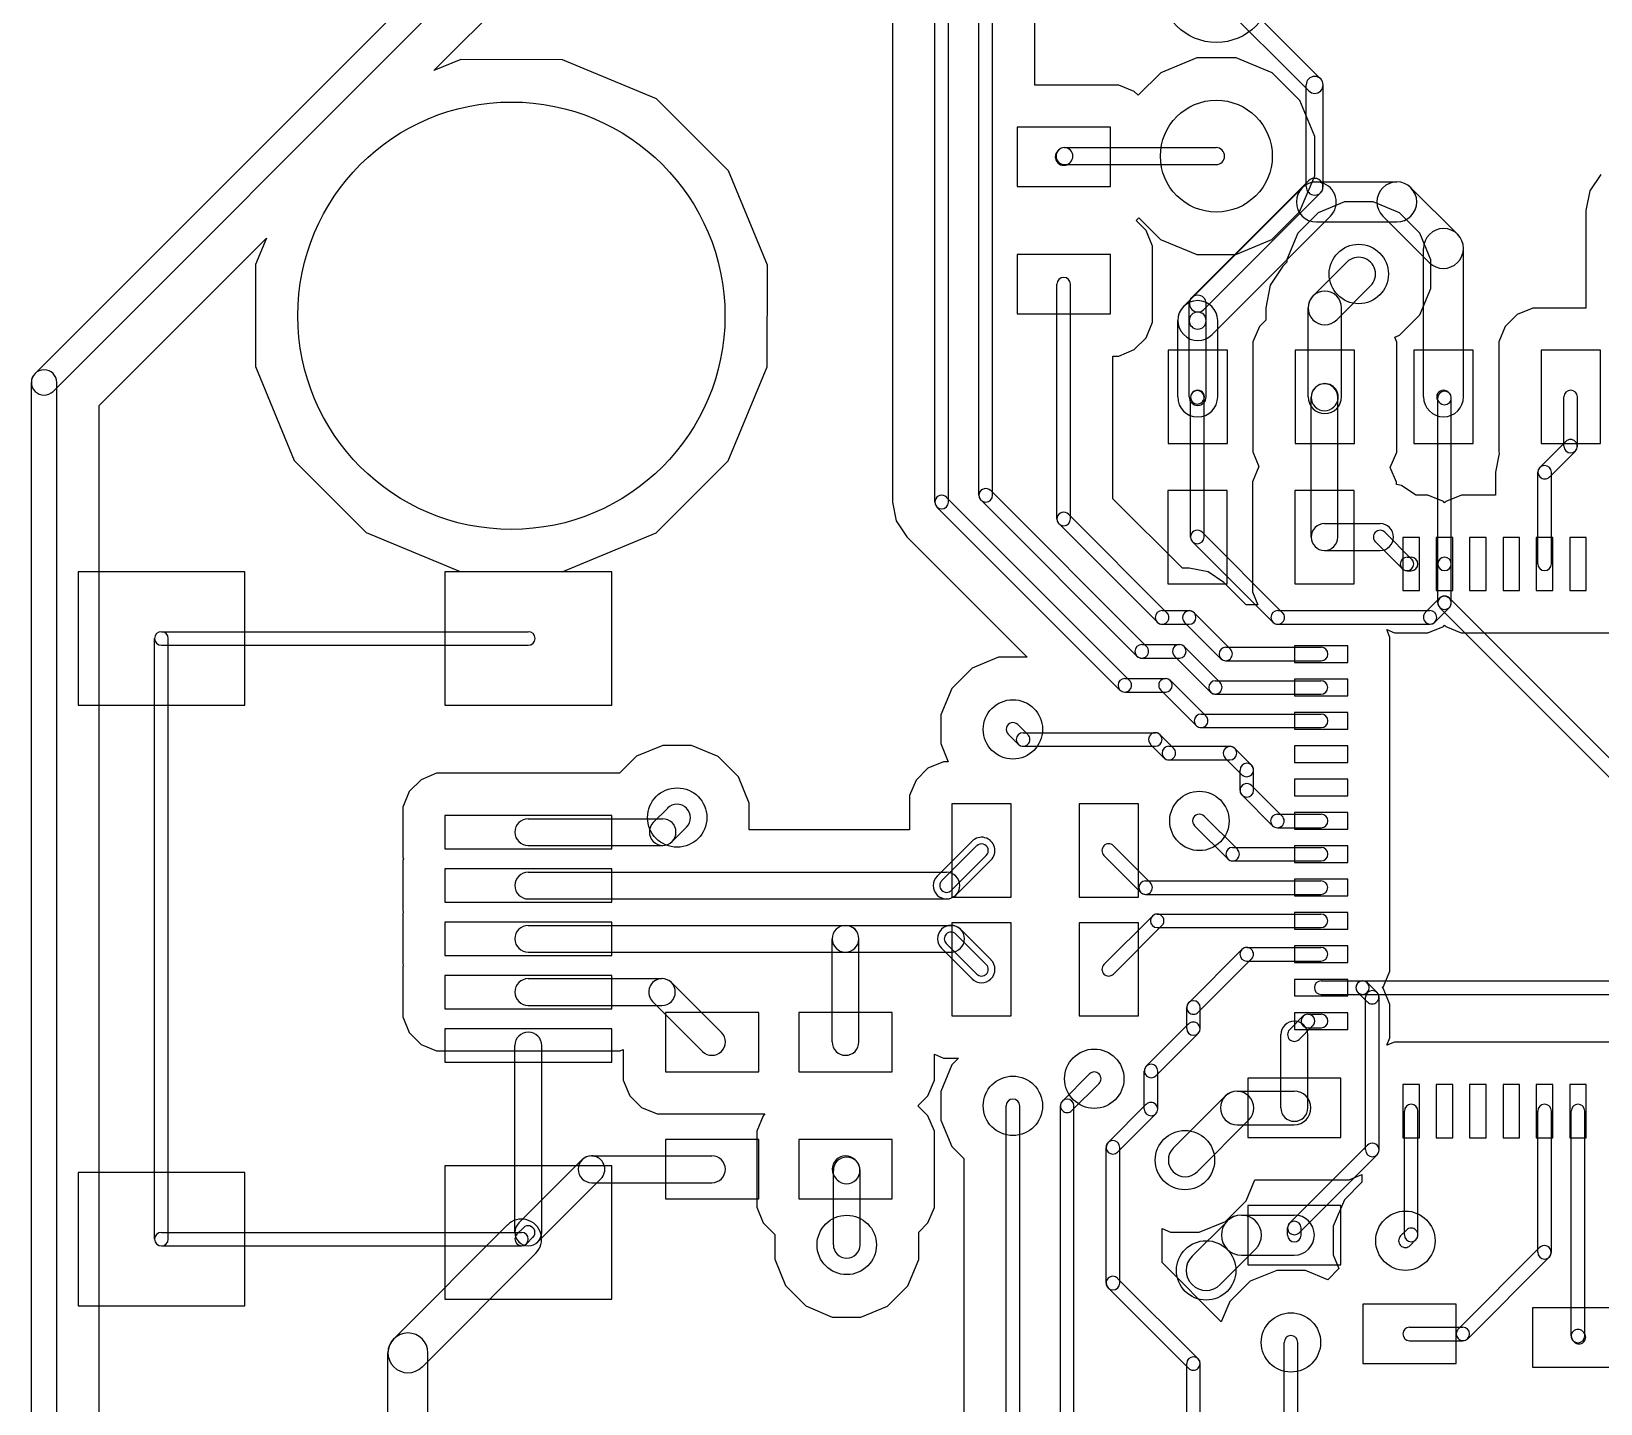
# Model space of a CAD drawing. Extents: x 34571 to 78815, y 19603 to 63847.
# Drawn here: x 34571 to 43826, y 46334 to 54426 of the extents above; entities that cross this region are included whole.
import ezdxf

# ---------------------------------------------------------------- set-up
doc = ezdxf.new("R2010")
doc.units = 0
doc.layers.add('BLACK', color=1, linetype='CONTINUOUS')

msp = doc.modelspace()

# ---------------------------------------------------------------- linework, layer by layer
at = {"layer": 'BLACK'}
for p, q in [((34593, 52409), (37741, 55557)), ((34699, 52303), (37847, 55451)), ((36944, 54194), (37930, 55179)), ((36944, 54194), (37930, 55179)), ((39650, 55070), (39650, 51650)), ((39650, 55070), (39650, 51650)), ((39900, 51650), (39900, 55070)), ((39980, 51650), (39980, 55070)), ((42175, 54145), (41595, 54725)), ((40160, 51690), (40160, 54670)), ((40240, 51690), (40240, 54670)), ((42105, 54075), (41525, 54655)), ((40490, 54109), (40490, 54550)), ((40490, 54109), (40490, 54550)), ((37103, 54259), (36944, 54194)), ((37103, 54259), (36944, 54194)), ((37704, 54258), (37103, 54259)), ((37704, 54258), (37103, 54259)), ((38258, 54028), (37704, 54258)), ((38258, 54028), (37704, 54258)), ((41445, 54270), (41232, 54182)), ((41445, 54270), (41232, 54182)), ((41676, 54270), (41445, 54270)), ((41676, 54270), (41445, 54270)), ((41889, 54181), (41676, 54270)), ((41889, 54181), (41676, 54270)), ((41232, 54182), (41098, 54049)), ((41232, 54182), (41098, 54049)), ((42052, 54018), (41889, 54181)), ((42052, 54018), (41889, 54181)), ((40886, 54109), (40490, 54109)), ((40886, 54109), (40490, 54109)), ((40985, 54109), (40886, 54109)), ((40985, 54109), (40886, 54109)), ((41076, 54071), (40985, 54109)), ((41076, 54071), (40985, 54109)), ((41098, 54049), (41076, 54071)), ((41098, 54049), (41076, 54071)), ((42090, 53510), (42090, 54110)), ((42190, 53510), (42190, 54110)), ((38683, 53603), (38258, 54028)), ((38683, 53603), (38258, 54028)), ((42140, 53805), (42052, 54018)), ((42140, 53805), (42052, 54018)), ((40935, 53860), (40385, 53860)), ((40385, 53860), (40385, 53510)), ((40935, 53510), (40935, 53860)), ((42140, 53574), (42140, 53805)), ((42140, 53574), (42140, 53805)), ((40629, 53725), (40625, 53721)), ((40665, 53740), (41559, 53740)), ((38912, 53048), (38683, 53603)), ((38912, 53048), (38683, 53603)), ((40665, 53640), (41559, 53640)), ((40699, 53655), (40695, 53651)), ((40385, 53510), (40935, 53510)), ((41367, 52804), (42066, 53503)), ((41415, 52856), (42104, 53545)), ((42051, 53361), (42140, 53574)), ((42051, 53361), (42140, 53574)), ((42150, 53538), (42624, 53538)), ((42708, 53504), (42983, 53229)), ((43828, 53582), (43763, 53485)), ((43828, 53582), (43763, 53485)), ((41486, 52785), (42175, 53474)), ((42316, 53420), (42160, 53356)), ((42316, 53420), (42160, 53356)), ((42485, 53420), (42316, 53420)), ((42485, 53420), (42316, 53420)), ((42641, 53355), (42485, 53420)), ((42641, 53355), (42485, 53420)), ((43763, 53485), (43740, 53370)), ((43763, 53485), (43740, 53370)), ((41087, 53310), (41103, 53327)), ((41087, 53310), (41103, 53327)), ((41103, 53327), (41231, 53199)), ((41103, 53327), (41231, 53199)), ((41534, 52637), (42233, 53336)), ((41888, 53198), (42051, 53361)), ((41888, 53198), (42051, 53361)), ((42160, 53356), (42040, 53236)), ((42160, 53356), (42040, 53236)), ((42541, 53337), (42816, 53062)), ((42761, 53235), (42641, 53355)), ((42761, 53235), (42641, 53355)), ((43740, 53370), (43740, 52794)), ((43740, 53370), (43740, 52794)), ((41146, 53251), (41087, 53310)), ((41146, 53251), (41087, 53310)), ((41184, 53159), (41146, 53251)), ((41184, 53159), (41146, 53251)), ((42040, 53236), (41975, 53080)), ((42040, 53236), (41975, 53080)), ((42150, 53302), (42624, 53302)), ((42825, 53079), (42761, 53235)), ((42825, 53079), (42761, 53235)), ((34971, 52220), (35957, 53207)), ((34971, 52220), (35957, 53207)), ((35957, 53207), (35893, 53051)), ((35957, 53207), (35893, 53051)), ((41184, 52809), (41184, 53159)), ((41184, 52809), (41184, 53159)), ((41231, 53199), (41444, 53110)), ((41231, 53199), (41444, 53110)), ((41675, 53110), (41888, 53198)), ((41675, 53110), (41888, 53198)), ((42782, 52271), (42782, 53145)), ((43018, 52271), (43018, 53145)), ((35893, 53051), (35892, 52450)), ((35893, 53051), (35892, 52450)), ((38911, 52447), (38912, 53048)), ((38911, 52447), (38912, 53048)), ((40935, 53110), (40385, 53110)), ((40385, 53110), (40385, 52760)), ((40935, 52760), (40935, 53110)), ((41444, 53110), (41675, 53110)), ((41444, 53110), (41675, 53110)), ((41953, 53042), (41878, 52929)), ((41953, 53042), (41878, 52929)), ((41975, 53064), (41953, 53042)), ((41975, 53064), (41953, 53042)), ((41975, 53080), (41975, 53064)), ((41975, 53080), (41975, 53064)), ((42130, 52865), (42330, 53065)), ((42825, 52910), (42825, 53079)), ((42825, 52910), (42825, 53079)), ((40620, 51551), (40620, 52935)), ((40700, 51551), (40700, 52935)), ((41878, 52929), (41851, 52795)), ((41878, 52929), (41851, 52795)), ((42270, 52725), (42470, 52925)), ((42760, 52754), (42825, 52910)), ((42760, 52754), (42825, 52910)), ((40385, 52760), (40935, 52760)), ((41184, 52710), (41184, 52809)), ((41184, 52710), (41184, 52809)), ((41400, 52720), (41400, 52820)), ((41500, 52720), (41500, 52820)), ((41851, 52795), (41851, 52723)), ((41851, 52795), (41851, 52723)), ((42101, 52271), (42101, 52795)), ((42299, 52271), (42299, 52795)), ((43426, 52794), (43334, 52756)), ((43426, 52794), (43334, 52756)), ((43740, 52794), (43426, 52794)), ((43740, 52794), (43426, 52794)), ((41146, 52619), (41184, 52710)), ((41146, 52619), (41184, 52710)), ((41332, 52270), (41332, 52720)), ((41400, 52270), (41400, 52720)), ((41500, 52270), (41500, 52720)), ((41568, 52270), (41568, 52720)), ((41814, 52686), (41776, 52595)), ((41814, 52686), (41776, 52595)), ((41851, 52723), (41814, 52686)), ((41851, 52723), (41814, 52686)), ((42640, 52634), (42760, 52754)), ((42640, 52634), (42760, 52754)), ((43264, 52686), (43226, 52595)), ((43264, 52686), (43226, 52595)), ((43334, 52756), (43264, 52686)), ((43334, 52756), (43264, 52686)), ((41076, 52549), (41146, 52619)), ((41076, 52549), (41146, 52619)), ((41776, 52595), (41776, 52496)), ((41776, 52595), (41776, 52496)), ((42612, 52623), (42640, 52634)), ((42612, 52623), (42640, 52634)), ((42624, 52594), (42612, 52623)), ((42624, 52594), (42612, 52623)), ((42624, 52044), (42624, 52594)), ((42624, 52044), (42624, 52594)), ((43226, 52595), (43226, 52496)), ((43226, 52595), (43226, 52496)), ((40950, 51670), (40950, 52511)), ((40950, 52511), (40984, 52511)), ((40950, 51670), (40950, 52511)), ((40950, 52511), (40984, 52511)), ((40984, 52511), (41076, 52549)), ((40984, 52511), (41076, 52549)), ((41625, 52545), (41275, 52545)), ((41275, 52545), (41275, 51995)), ((41625, 51995), (41625, 52545)), ((41776, 52496), (41776, 51946)), ((41776, 52496), (41776, 51946)), ((42375, 52545), (42025, 52545)), ((42025, 52545), (42025, 51995)), ((42375, 51995), (42375, 52545)), ((43075, 52545), (42725, 52545)), ((42725, 52545), (42725, 51995)), ((43075, 51995), (43075, 52545)), ((43226, 52496), (43226, 51946)), ((43226, 52496), (43226, 51946)), ((43825, 52545), (43475, 52545)), ((43475, 52545), (43475, 51995)), ((43825, 51995), (43825, 52545)), ((35892, 52450), (36121, 51895)), ((35892, 52450), (36121, 51895)), ((38681, 51893), (38911, 52447)), ((38681, 51893), (38911, 52447)), ((34571, 31095), (34571, 52355)), ((34721, 31095), (34721, 52355)), ((41420, 52297), (41421, 52298)), ((42142, 52324), (42144, 52326)), ((42934, 52292), (42928, 52298)), ((34971, 31230), (34971, 52220)), ((34971, 31230), (34971, 52220)), ((41408, 51444), (41408, 52268)), ((41477, 52240), (41478, 52241)), ((41488, 51444), (41488, 52268)), ((42119, 51444), (42119, 52268)), ((42254, 52212), (42256, 52214)), ((42277, 51444), (42277, 52268)), ((42866, 51286), (42866, 52264)), ((42878, 52236), (42872, 52242)), ((42946, 51286), (42946, 52264)), ((43610, 51980), (43610, 52270)), ((43690, 51980), (43690, 52270)), ((42624, 51945), (42624, 52044)), ((42624, 51945), (42624, 52044)), ((41275, 51995), (41625, 51995)), ((41776, 51946), (41811, 51860)), ((41776, 51946), (41811, 51860)), ((42025, 51995), (42375, 51995)), ((42586, 51855), (42624, 51945)), ((42586, 51855), (42624, 51945)), ((42725, 51995), (43075, 51995)), ((43228, 51937), (43206, 51826)), ((43228, 51937), (43206, 51826)), ((43226, 51946), (43229, 51939)), ((43226, 51946), (43229, 51939)), ((43229, 51939), (43228, 51937)), ((43229, 51939), (43228, 51937)), ((43621, 52008), (43468, 51855)), ((43475, 51995), (43825, 51995)), ((43678, 51951), (43525, 51798)), ((36121, 51895), (36546, 51470)), ((36121, 51895), (36546, 51470)), ((38256, 51468), (38681, 51893)), ((38256, 51468), (38681, 51893)), ((41811, 51860), (41774, 51769)), ((41811, 51860), (41774, 51769)), ((42586, 51854), (42586, 51855)), ((42586, 51854), (42586, 51855)), ((42622, 51768), (42586, 51854)), ((42622, 51768), (42586, 51854)), ((41774, 51769), (41774, 51670)), ((41774, 51769), (41774, 51670)), ((42622, 51754), (42622, 51768)), ((42622, 51754), (42622, 51768)), ((42652, 51748), (42622, 51754)), ((42652, 51748), (42622, 51754)), ((42737, 51691), (42652, 51748)), ((42737, 51691), (42652, 51748)), ((43206, 51826), (43206, 51691)), ((43206, 51826), (43206, 51691)), ((43456, 51286), (43456, 51826)), ((43536, 51286), (43536, 51826)), ((39650, 51650), (39672, 51539)), ((39650, 51650), (39672, 51539)), ((41048, 50599), (39969, 51678)), ((41091, 50742), (40172, 51661)), ((41148, 50799), (40229, 51718)), ((41360, 51260), (40950, 51670)), ((41360, 51260), (40950, 51670)), ((41623, 51719), (41273, 51719)), ((41273, 51719), (41273, 51169)), ((41623, 51169), (41623, 51719)), ((41774, 51670), (41774, 51120)), ((41774, 51670), (41774, 51120)), ((42373, 51719), (42023, 51719)), ((42023, 51719), (42023, 51169)), ((42373, 51169), (42373, 51719)), ((42808, 51691), (42737, 51691)), ((42808, 51691), (42737, 51691)), ((42899, 51653), (42808, 51691)), ((42899, 51653), (42808, 51691)), ((42906, 51646), (42899, 51653)), ((42906, 51646), (42899, 51653)), ((42913, 51653), (42906, 51646)), ((42913, 51653), (42906, 51646)), ((43005, 51691), (42913, 51653)), ((43005, 51691), (42913, 51653)), ((43103, 51691), (43005, 51691)), ((43103, 51691), (43005, 51691)), ((43202, 51691), (43103, 51691)), ((43202, 51691), (43103, 51691)), ((43206, 51691), (43202, 51691)), ((43206, 51691), (43202, 51691)), ((40991, 50542), (39912, 51621)), ((41268, 50998), (40688, 51578)), ((36546, 51470), (37100, 51240)), ((36546, 51470), (37100, 51240)), ((37701, 51239), (38256, 51468)), ((37701, 51239), (38256, 51468)), ((39672, 51539), (39735, 51445)), ((39672, 51539), (39735, 51445)), ((41212, 50942), (40632, 51522)), ((41950, 50998), (41476, 51472)), ((42198, 51523), (42526, 51523)), ((42554, 51472), (42712, 51314)), ((39735, 51445), (40445, 50735)), ((39735, 51445), (40445, 50735)), ((41894, 50942), (41420, 51416)), ((42498, 51416), (42656, 51258)), ((42758, 51442), (42660, 51442)), ((42660, 51442), (42660, 51128)), ((42758, 51128), (42758, 51442)), ((42955, 51442), (42857, 51442)), ((42857, 51442), (42857, 51128)), ((42955, 51128), (42955, 51442)), ((43152, 51442), (43054, 51442)), ((43054, 51442), (43054, 51128)), ((43152, 51128), (43152, 51442)), ((43349, 51442), (43251, 51442)), ((43251, 51442), (43251, 51128)), ((43349, 51128), (43349, 51442)), ((43545, 51442), (43447, 51442)), ((43447, 51442), (43447, 51128)), ((43545, 51128), (43545, 51442)), ((43742, 51442), (43644, 51442)), ((43644, 51442), (43644, 51128)), ((43742, 51128), (43742, 51442)), ((42198, 51365), (42526, 51365)), ((42685, 51325), (42709, 51325)), ((42866, 51057), (42866, 51285)), ((42946, 51057), (42946, 51285)), ((34846, 51239), (34846, 50453)), ((35830, 51239), (34846, 51239)), ((35830, 50453), (35830, 51239)), ((37010, 51239), (37010, 50453)), ((37994, 51239), (37010, 51239)), ((37100, 51240), (37701, 51239)), ((37100, 51240), (37701, 51239)), ((37994, 50453), (37994, 51239)), ((41400, 51260), (41360, 51260)), ((41400, 51260), (41360, 51260)), ((41511, 51238), (41400, 51260)), ((41511, 51238), (41400, 51260)), ((41605, 51175), (41511, 51238)), ((41605, 51175), (41511, 51238)), ((42685, 51245), (42709, 51245)), ((41273, 51169), (41623, 51169)), ((41736, 51044), (41605, 51175)), ((41736, 51044), (41605, 51175)), ((41774, 51120), (41805, 51044)), ((41774, 51120), (41805, 51044)), ((42023, 51169), (42373, 51169)), ((42660, 51128), (42758, 51128)), ((42857, 51128), (42955, 51128)), ((43054, 51128), (43152, 51128)), ((43251, 51128), (43349, 51128)), ((43447, 51128), (43545, 51128)), ((43644, 51128), (43742, 51128)), ((41240, 51010), (41400, 51010)), ((41644, 50783), (41429, 50998)), ((41805, 51044), (41736, 51044)), ((41805, 51044), (41736, 51044)), ((41922, 51010), (42820, 51010)), ((42877, 51084), (42792, 50999)), ((42934, 51027), (42849, 50942)), ((44647, 49258), (42878, 51027)), ((44704, 49315), (42935, 51084)), ((41240, 50930), (41400, 50930)), ((41587, 50726), (41372, 50941)), ((41922, 50930), (42820, 50930)), ((42807, 50879), (42899, 50917)), ((42807, 50879), (42899, 50917)), ((42899, 50917), (42906, 50924)), ((42899, 50917), (42906, 50924)), ((42906, 50924), (42913, 50917)), ((42906, 50924), (42913, 50917)), ((42913, 50917), (43004, 50879)), ((42913, 50917), (43004, 50879)), ((35298, 47304), (35298, 50846)), ((35338, 50886), (37502, 50886)), ((35378, 47304), (35378, 50846)), ((42584, 50852), (42565, 50898)), ((42565, 50898), (42610, 50879)), ((42584, 50852), (42565, 50898)), ((42565, 50898), (42610, 50879)), ((42584, 50754), (42584, 50852)), ((42584, 50754), (42584, 50852)), ((42610, 50879), (42709, 50879)), ((42610, 50879), (42709, 50879)), ((42709, 50879), (42807, 50879)), ((42709, 50879), (42807, 50879)), ((43004, 50879), (43103, 50879)), ((43004, 50879), (43103, 50879)), ((43103, 50879), (43201, 50879)), ((43103, 50879), (43201, 50879)), ((43201, 50879), (43300, 50879)), ((43201, 50879), (43300, 50879)), ((43300, 50879), (43397, 50879)), ((43300, 50879), (43397, 50879)), ((43397, 50879), (43398, 50879)), ((43397, 50879), (43398, 50879)), ((43398, 50879), (43496, 50879)), ((43398, 50879), (43496, 50879)), ((43496, 50879), (43594, 50879)), ((43496, 50879), (43594, 50879)), ((43594, 50879), (43693, 50879)), ((43594, 50879), (43693, 50879)), ((43693, 50879), (43790, 50879)), ((43693, 50879), (43790, 50879)), ((43790, 50879), (43791, 50879)), ((43790, 50879), (43791, 50879)), ((43791, 50879), (43889, 50879)), ((43791, 50879), (43889, 50879)), ((35338, 50806), (37502, 50806)), ((40276, 50735), (40120, 50671)), ((40276, 50735), (40120, 50671)), ((40445, 50735), (40276, 50735)), ((40445, 50735), (40276, 50735)), ((41120, 50810), (41342, 50810)), ((41120, 50730), (41342, 50730)), ((41526, 50530), (41314, 50742)), ((41582, 50586), (41370, 50798)), ((41616, 50794), (42178, 50794)), ((42335, 50803), (42021, 50803)), ((42021, 50803), (42021, 50705)), ((42335, 50705), (42335, 50803)), ((42584, 50655), (42584, 50754)), ((42584, 50655), (42584, 50754)), ((40120, 50671), (40000, 50551)), ((40120, 50671), (40000, 50551)), ((41616, 50714), (42178, 50714)), ((42021, 50705), (42335, 50705)), ((42584, 50557), (42584, 50655)), ((42584, 50557), (42584, 50655)), ((40000, 50551), (39935, 50395)), ((40000, 50551), (39935, 50395)), ((41020, 50610), (41260, 50610)), ((41441, 50332), (41232, 50541)), ((41498, 50389), (41289, 50598)), ((41555, 50597), (42177, 50597)), ((42335, 50606), (42021, 50606)), ((42021, 50606), (42021, 50508)), ((42335, 50508), (42335, 50606)), ((42584, 50458), (42584, 50557)), ((42584, 50458), (42584, 50557)), ((34846, 50453), (35830, 50453)), ((37010, 50453), (37994, 50453)), ((41020, 50530), (41260, 50530)), ((41555, 50517), (42177, 50517)), ((42021, 50508), (42335, 50508)), ((42584, 50360), (42584, 50458)), ((42584, 50360), (42584, 50458)), ((39935, 50395), (39935, 50226)), ((39935, 50395), (39935, 50226)), ((41470, 50400), (42178, 50400)), ((42335, 50409), (42021, 50409)), ((42021, 50409), (42021, 50311)), ((42335, 50311), (42335, 50409)), ((42584, 50261), (42584, 50360)), ((42584, 50261), (42584, 50360)), ((40391, 50222), (40332, 50281)), ((40448, 50279), (40389, 50338)), ((40420, 50290), (41200, 50290)), ((41308, 50199), (41229, 50278)), ((41470, 50320), (42178, 50320)), ((42021, 50311), (42335, 50311)), ((42584, 50163), (42584, 50261)), ((42584, 50163), (42584, 50261)), ((38296, 50215), (38140, 50151)), ((38296, 50215), (38140, 50151)), ((38465, 50215), (38296, 50215)), ((38465, 50215), (38296, 50215)), ((38621, 50150), (38465, 50215)), ((38621, 50150), (38465, 50215)), ((39935, 50226), (39978, 50119)), ((39935, 50226), (39978, 50119)), ((40420, 50210), (41200, 50210)), ((41251, 50142), (41172, 50221)), ((41280, 50210), (41640, 50210)), ((41768, 50099), (41669, 50198)), ((42335, 50212), (42021, 50212)), ((42021, 50212), (42021, 50114)), ((42335, 50114), (42335, 50212)), ((38140, 50151), (38040, 50051)), ((38140, 50151), (38040, 50051)), ((38741, 50030), (38621, 50150)), ((38741, 50030), (38621, 50150)), ((39859, 50081), (39789, 50011)), ((39859, 50081), (39789, 50011)), ((39951, 50119), (39859, 50081)), ((39951, 50119), (39859, 50081)), ((39978, 50119), (39951, 50119)), ((39978, 50119), (39951, 50119)), ((41280, 50130), (41640, 50130)), ((41711, 50042), (41612, 50141)), ((42021, 50114), (42335, 50114)), ((42584, 50065), (42584, 50163)), ((42584, 50065), (42584, 50163)), ((36869, 50013), (36799, 49943)), ((36869, 50013), (36799, 49943)), ((36961, 50051), (36869, 50013)), ((36961, 50051), (36869, 50013)), ((37945, 50051), (36961, 50051)), ((37945, 50051), (36961, 50051)), ((38040, 50051), (37945, 50051)), ((38040, 50051), (37945, 50051)), ((38805, 49874), (38741, 50030)), ((38805, 49874), (38741, 50030)), ((39789, 50011), (39751, 49920)), ((39789, 50011), (39751, 49920)), ((41700, 49950), (41700, 50070)), ((41780, 49950), (41780, 50070)), ((42335, 50016), (42021, 50016)), ((42021, 50016), (42021, 49918)), ((42335, 49918), (42335, 50016)), ((42584, 50064), (42584, 50065)), ((42584, 50064), (42584, 50065)), ((42584, 49967), (42584, 50064)), ((42584, 49967), (42584, 50064)), ((36799, 49943), (36761, 49852)), ((36799, 49943), (36761, 49852)), ((39751, 49920), (39751, 49821)), ((39751, 49920), (39751, 49821)), ((41892, 49742), (41712, 49922)), ((41948, 49798), (41768, 49978)), ((42021, 49918), (42335, 49918)), ((42584, 49868), (42584, 49967)), ((42584, 49868), (42584, 49967)), ((36761, 49852), (36761, 49753)), ((36761, 49852), (36761, 49753)), ((37010, 49802), (37010, 49606)), ((37994, 49802), (37010, 49802)), ((37994, 49606), (37994, 49802)), ((38324, 49845), (38239, 49760)), ((38805, 49718), (38805, 49874)), ((38805, 49718), (38805, 49874)), ((39751, 49821), (39751, 49718)), ((39751, 49821), (39751, 49718)), ((40350, 49870), (40000, 49870)), ((40000, 49870), (40000, 49320)), ((40350, 49320), (40350, 49870)), ((41100, 49870), (40750, 49870)), ((40750, 49870), (40750, 49320)), ((41100, 49320), (41100, 49870)), ((41684, 49603), (41489, 49798)), ((41920, 49810), (42178, 49810)), ((42335, 49819), (42021, 49819)), ((42021, 49819), (42021, 49721)), ((42335, 49721), (42335, 49819)), ((42584, 49770), (42584, 49868)), ((42584, 49770), (42584, 49868)), ((36761, 49753), (36761, 49557)), ((36761, 49753), (36761, 49557)), ((37502, 49783), (38294, 49783)), ((38435, 49734), (38350, 49649)), ((39751, 49718), (38805, 49718)), ((39751, 49718), (38805, 49718)), ((41627, 49546), (41432, 49741)), ((41920, 49730), (42178, 49730)), ((42021, 49721), (42335, 49721)), ((42584, 49672), (42584, 49770)), ((42584, 49672), (42584, 49770)), ((37502, 49625), (38294, 49625)), ((39914, 49445), (40119, 49650)), ((39941, 49418), (40146, 49623)), ((40953, 49623), (41171, 49405)), ((41656, 49614), (42178, 49614)), ((42335, 49623), (42021, 49623)), ((42021, 49623), (42021, 49525)), ((42335, 49525), (42335, 49623)), ((42584, 49671), (42584, 49672)), ((42584, 49671), (42584, 49672)), ((42584, 49574), (42584, 49671)), ((42584, 49574), (42584, 49671)), ((36761, 49557), (36765, 49547)), ((36761, 49557), (36765, 49547)), ((36765, 49547), (36761, 49537)), ((36765, 49547), (36761, 49537)), ((36761, 49537), (36761, 49438)), ((36761, 49537), (36761, 49438)), ((37010, 49606), (37994, 49606)), ((39998, 49361), (40203, 49566)), ((40025, 49334), (40230, 49539)), ((40897, 49567), (41115, 49349)), ((41656, 49534), (42178, 49534)), ((42021, 49525), (42335, 49525)), ((42584, 49475), (42584, 49574)), ((42584, 49475), (42584, 49574)), ((36761, 49438), (36761, 49242)), ((36761, 49438), (36761, 49242)), ((37010, 49487), (37010, 49291)), ((37994, 49487), (37010, 49487)), ((37502, 49468), (39968, 49468)), ((37994, 49291), (37994, 49487)), ((42335, 49426), (42021, 49426)), ((42021, 49426), (42021, 49328)), ((42335, 49328), (42335, 49426)), ((42584, 49377), (42584, 49475)), ((42584, 49377), (42584, 49475)), ((41143, 49417), (42177, 49417)), ((41143, 49337), (42177, 49337)), ((42584, 49279), (42584, 49377)), ((42584, 49279), (42584, 49377)), ((36761, 49242), (36764, 49233)), ((36761, 49242), (36764, 49233)), ((37010, 49291), (37994, 49291)), ((37502, 49310), (39968, 49310)), ((40000, 49320), (40350, 49320)), ((40750, 49320), (41100, 49320)), ((42021, 49328), (42335, 49328)), ((42584, 49278), (42584, 49279)), ((42584, 49278), (42584, 49279)), ((42584, 49181), (42584, 49278)), ((42584, 49181), (42584, 49278)), ((36764, 49233), (36761, 49223)), ((36764, 49233), (36761, 49223)), ((36761, 49223), (36761, 49124)), ((36761, 49223), (36761, 49124)), ((37010, 49173), (37010, 48977)), ((37994, 49173), (37010, 49173)), ((37502, 49154), (39372, 49154)), ((37994, 48977), (37994, 49173)), ((39373, 49154), (39995, 49154)), ((40350, 49170), (40000, 49170)), ((40000, 49170), (40000, 48620)), ((40350, 48620), (40350, 49170)), ((41100, 49170), (40750, 49170)), ((40750, 49170), (40750, 48620)), ((40897, 48923), (41183, 49209)), ((40953, 48867), (41239, 49153)), ((41100, 48620), (41100, 49170)), ((41211, 49221), (42177, 49221)), ((42335, 49230), (42021, 49230)), ((42021, 49230), (42021, 49132)), ((42335, 49132), (42335, 49230)), ((42584, 49082), (42584, 49181)), ((42584, 49082), (42584, 49181)), ((36761, 49124), (36761, 48928)), ((36761, 49124), (36761, 48928)), ((39294, 48467), (39294, 49075)), ((39452, 48467), (39452, 49075)), ((40023, 49103), (40203, 48923)), ((40051, 49131), (40231, 48951)), ((41211, 49141), (42177, 49141)), ((42021, 49132), (42335, 49132)), ((42584, 48984), (42584, 49082)), ((42584, 48984), (42584, 49082)), ((37010, 48977), (37994, 48977)), ((37502, 48996), (39372, 48996)), ((39373, 48996), (39995, 48996)), ((39939, 49019), (40119, 48839)), ((39967, 49047), (40147, 48867)), ((41711, 49012), (41397, 48698)), ((41739, 49024), (42177, 49024)), ((42335, 49033), (42021, 49033)), ((42021, 49033), (42021, 48935)), ((42335, 48935), (42335, 49033)), ((42584, 48885), (42584, 48984)), ((42584, 48885), (42584, 48984)), ((36761, 48928), (36764, 48919)), ((36761, 48928), (36764, 48919)), ((36764, 48919), (36761, 48909)), ((36764, 48919), (36761, 48909)), ((36761, 48909), (36761, 48810)), ((36761, 48909), (36761, 48810)), ((41767, 48956), (41453, 48642)), ((41739, 48944), (42177, 48944)), ((42021, 48935), (42335, 48935)), ((42546, 48794), (42584, 48885)), ((42546, 48794), (42584, 48885)), ((36761, 48810), (36761, 48614)), ((36761, 48810), (36761, 48614)), ((37010, 48859), (37010, 48663)), ((37994, 48859), (37010, 48859)), ((37502, 48840), (38290, 48840)), ((37994, 48663), (37994, 48859)), ((38641, 48523), (38347, 48817)), ((42335, 48836), (42021, 48836)), ((42021, 48836), (42021, 48738)), ((42178, 48827), (42422, 48827)), ((42178, 48827), (42422, 48827)), ((42335, 48738), (42335, 48836)), ((42423, 48827), (44503, 48827)), ((42508, 48759), (42451, 48816)), ((42539, 48787), (42546, 48794)), ((42539, 48787), (42546, 48794)), ((42546, 48780), (42539, 48787)), ((42546, 48780), (42539, 48787)), ((42584, 48688), (42546, 48780)), ((42584, 48688), (42546, 48780)), ((38529, 48411), (38235, 48705)), ((42021, 48738), (42335, 48738)), ((42178, 48747), (42422, 48747)), ((42178, 48747), (42422, 48747)), ((42451, 48702), (42394, 48759)), ((42423, 48747), (44503, 48747)), ((42440, 47830), (42440, 48730)), ((42520, 47830), (42520, 48730)), ((42584, 48590), (42584, 48688)), ((42584, 48590), (42584, 48688)), ((36761, 48614), (36799, 48522)), ((36761, 48614), (36799, 48522)), ((37010, 48663), (37994, 48663)), ((37502, 48682), (38290, 48682)), ((38861, 48641), (38311, 48641)), ((38311, 48641), (38311, 48291)), ((38861, 48291), (38861, 48641)), ((39648, 48641), (39098, 48641)), ((39098, 48641), (39098, 48291)), ((39648, 48291), (39648, 48641)), ((40000, 48620), (40350, 48620)), ((40750, 48620), (41100, 48620)), ((41385, 48546), (41385, 48670)), ((41465, 48546), (41465, 48670)), ((41992, 48539), (42071, 48618)), ((42335, 48639), (42021, 48639)), ((42021, 48639), (42021, 48541)), ((42100, 48630), (42178, 48630)), ((42335, 48541), (42335, 48639)), ((36799, 48522), (36869, 48452)), ((36799, 48522), (36869, 48452)), ((37010, 48544), (37010, 48348)), ((37994, 48544), (37010, 48544)), ((37994, 48348), (37994, 48544)), ((41396, 48573), (41147, 48324)), ((41453, 48516), (41204, 48267)), ((41941, 48078), (41941, 48510)), ((42021, 48541), (42335, 48541)), ((42049, 48482), (42128, 48561)), ((42099, 48078), (42099, 48510)), ((42100, 48550), (42178, 48550)), ((42584, 48491), (42584, 48590)), ((42584, 48491), (42584, 48590)), ((36869, 48452), (36960, 48414)), ((36869, 48452), (36960, 48414)), ((36960, 48414), (37059, 48414)), ((36960, 48414), (37059, 48414)), ((37059, 48414), (38043, 48414)), ((37059, 48414), (38043, 48414)), ((37423, 47344), (37423, 48446)), ((37581, 47344), (37581, 48446)), ((38043, 48414), (38062, 48422)), ((38043, 48414), (38062, 48422)), ((38062, 48422), (38062, 48242)), ((38062, 48422), (38062, 48242)), ((42565, 48447), (42584, 48491)), ((42565, 48447), (42584, 48491)), ((42611, 48465), (42565, 48447)), ((42611, 48465), (42565, 48447)), ((42709, 48465), (42611, 48465)), ((42709, 48465), (42611, 48465)), ((42808, 48465), (42709, 48465)), ((42808, 48465), (42709, 48465)), ((42906, 48465), (42808, 48465)), ((42906, 48465), (42808, 48465)), ((43005, 48465), (42906, 48465)), ((43005, 48465), (42906, 48465)), ((43103, 48465), (43005, 48465)), ((43103, 48465), (43005, 48465)), ((43202, 48465), (43103, 48465)), ((43202, 48465), (43103, 48465)), ((43300, 48465), (43202, 48465)), ((43300, 48465), (43202, 48465)), ((43398, 48465), (43300, 48465)), ((43398, 48465), (43300, 48465)), ((43399, 48465), (43398, 48465)), ((43399, 48465), (43398, 48465)), ((43496, 48465), (43399, 48465)), ((43496, 48465), (43399, 48465)), ((43595, 48465), (43496, 48465)), ((43595, 48465), (43496, 48465)), ((43693, 48465), (43595, 48465)), ((43693, 48465), (43595, 48465)), ((43791, 48465), (43693, 48465)), ((43791, 48465), (43693, 48465)), ((43792, 48465), (43791, 48465)), ((43792, 48465), (43791, 48465)), ((43889, 48465), (43792, 48465)), ((43889, 48465), (43792, 48465)), ((37010, 48348), (37994, 48348)), ((39897, 48340), (39897, 48394)), ((39897, 48394), (39950, 48371)), ((39897, 48340), (39897, 48394)), ((39897, 48394), (39950, 48371)), ((39897, 48241), (39897, 48340)), ((39897, 48241), (39897, 48340)), ((40000, 48331), (39935, 48175)), ((40000, 48331), (39935, 48175)), ((39950, 48371), (40040, 48371)), ((39950, 48371), (40040, 48371)), ((40040, 48371), (40000, 48331)), ((40040, 48371), (40000, 48331)), ((38062, 48242), (38100, 48150)), ((38062, 48242), (38100, 48150)), ((38311, 48291), (38861, 48291)), ((39098, 48291), (39648, 48291)), ((39859, 48150), (39897, 48241)), ((39859, 48150), (39897, 48241)), ((40812, 48278), (40652, 48118)), ((40868, 48222), (40708, 48062)), ((41135, 48071), (41135, 48295)), ((41215, 48071), (41215, 48295)), ((42295, 48253), (41745, 48253)), ((41745, 48253), (41745, 47903)), ((42295, 47903), (42295, 48253)), ((38100, 48150), (38170, 48080)), ((38100, 48150), (38170, 48080)), ((39800, 48091), (39859, 48150)), ((39800, 48091), (39859, 48150)), ((39935, 48175), (39935, 48006)), ((39935, 48175), (39935, 48006)), ((41612, 48147), (41306, 47841)), ((41683, 48177), (42019, 48177)), ((42758, 48216), (42660, 48216)), ((42660, 48216), (42660, 47902)), ((42758, 47902), (42758, 48216)), ((42955, 48216), (42857, 48216)), ((42857, 48216), (42857, 47902)), ((42955, 47902), (42955, 48216)), ((43152, 48216), (43054, 48216)), ((43054, 48216), (43054, 47902)), ((43152, 47902), (43152, 48216)), ((43349, 48216), (43251, 48216)), ((43251, 48216), (43251, 47902)), ((43349, 47902), (43349, 48216)), ((43545, 48216), (43447, 48216)), ((43447, 48216), (43447, 47902)), ((43545, 47902), (43545, 48216)), ((43742, 48216), (43644, 48216)), ((43644, 48216), (43644, 47902)), ((43742, 47902), (43742, 48216)), ((38170, 48080), (38261, 48042)), ((38170, 48080), (38261, 48042)), ((38261, 48042), (38360, 48042)), ((38261, 48042), (38360, 48042)), ((38360, 48042), (38897, 48042)), ((38360, 48042), (38897, 48042)), ((38897, 48042), (38887, 48032)), ((38897, 48042), (38887, 48032)), ((39859, 48032), (39800, 48091)), ((39859, 48032), (39800, 48091)), ((40320, 44430), (40320, 48090)), ((40400, 44430), (40400, 48090)), ((40640, 44590), (40640, 48090)), ((40720, 44590), (40720, 48090)), ((41146, 48099), (40921, 47874)), ((41203, 48042), (40978, 47817)), ((42669, 47329), (42669, 48059)), ((42749, 47329), (42749, 48059)), ((43456, 47227), (43456, 48059)), ((43536, 47227), (43536, 48059)), ((43653, 46733), (43653, 48059)), ((43733, 46733), (43733, 48059)), ((38887, 48032), (38849, 47941)), ((38887, 48032), (38849, 47941)), ((39897, 47940), (39859, 48032)), ((39897, 47940), (39859, 48032)), ((39935, 48006), (39999, 47850)), ((39935, 48006), (39999, 47850)), ((41752, 48007), (41446, 47701)), ((41683, 47979), (42019, 47979)), ((38861, 47891), (38311, 47891)), ((38311, 47891), (38311, 47541)), ((38849, 47941), (38849, 47842)), ((38849, 47941), (38849, 47842)), ((38861, 47541), (38861, 47891)), ((39648, 47891), (39098, 47891)), ((39098, 47891), (39098, 47541)), ((39648, 47541), (39648, 47891)), ((39897, 47590), (39897, 47940)), ((39897, 47590), (39897, 47940)), ((41745, 47903), (42295, 47903)), ((41992, 47398), (42452, 47858)), ((42660, 47902), (42758, 47902)), ((42857, 47902), (42955, 47902)), ((43054, 47902), (43152, 47902)), ((43251, 47902), (43349, 47902)), ((43447, 47902), (43545, 47902)), ((43644, 47902), (43742, 47902)), ((37446, 47400), (37818, 47772)), ((37875, 47795), (38585, 47795)), ((38849, 47842), (38849, 47492)), ((38849, 47842), (38849, 47492)), ((39429, 47772), (39435, 47766)), ((39999, 47850), (40070, 47779)), ((39999, 47850), (40070, 47779)), ((40070, 47779), (40070, 44741)), ((40070, 47779), (40070, 44741)), ((40910, 47045), (40910, 47845)), ((40990, 47045), (40990, 47845)), ((42048, 47342), (42508, 47802)), ((34846, 47697), (34846, 46911)), ((35830, 47697), (34846, 47697)), ((35830, 46911), (35830, 47697)), ((37010, 47736), (37010, 46950)), ((37994, 47736), (37010, 47736)), ((37994, 46950), (37994, 47736)), ((39301, 47271), (39301, 47709)), ((39459, 47271), (39459, 47709)), ((42344, 47654), (42419, 47685)), ((42344, 47654), (42419, 47685)), ((42419, 47685), (42419, 47640)), ((42419, 47685), (42419, 47640)), ((37558, 47288), (37930, 47660)), ((37875, 47637), (38585, 47637)), ((39317, 47660), (39323, 47654)), ((39897, 47491), (39897, 47590)), ((39897, 47491), (39897, 47590)), ((41735, 47529), (41787, 47654)), ((41735, 47529), (41787, 47654)), ((41787, 47654), (41794, 47654)), ((41787, 47654), (41794, 47654)), ((41794, 47654), (42344, 47654)), ((41794, 47654), (42344, 47654)), ((42419, 47640), (42315, 47536)), ((42419, 47640), (42315, 47536)), ((38311, 47541), (38861, 47541)), ((38849, 47492), (38887, 47400)), ((38849, 47492), (38887, 47400)), ((39098, 47541), (39648, 47541)), ((39859, 47400), (39897, 47491)), ((39859, 47400), (39897, 47491)), ((41615, 47409), (41735, 47529)), ((41615, 47409), (41735, 47529)), ((42295, 47503), (41745, 47503)), ((41745, 47503), (41745, 47153)), ((42315, 47536), (42250, 47380)), ((42315, 47536), (42250, 47380)), ((42295, 47153), (42295, 47503)), ((38887, 47400), (38955, 47332)), ((38887, 47400), (38955, 47332)), ((39805, 47346), (39859, 47400)), ((39805, 47346), (39859, 47400)), ((41625, 47411), (41417, 47203)), ((41459, 47345), (41615, 47409)), ((41459, 47345), (41615, 47409)), ((41708, 47446), (42020, 47446)), ((35338, 47344), (37462, 47344)), ((36708, 46717), (37379, 47388)), ((37435, 47333), (37473, 47371)), ((37491, 47277), (37529, 47315)), ((38955, 47332), (38955, 47186)), ((38955, 47332), (38955, 47186)), ((39805, 47185), (39805, 47346)), ((39805, 47185), (39805, 47346)), ((41240, 47166), (41240, 47366)), ((41240, 47366), (41290, 47345)), ((41240, 47166), (41240, 47366)), ((41240, 47366), (41290, 47345)), ((41290, 47345), (41459, 47345)), ((41290, 47345), (41459, 47345)), ((41980, 47328), (41980, 47370)), ((42060, 47328), (42060, 47370)), ((42250, 47380), (42250, 47211)), ((42250, 47380), (42250, 47211)), ((42681, 47357), (42647, 47323)), ((42737, 47301), (42703, 47267)), ((35338, 47264), (37462, 47264)), ((36875, 46550), (37546, 47221)), ((41791, 47245), (41583, 47037)), ((41708, 47210), (42020, 47210)), ((42250, 47211), (42283, 47131)), ((42250, 47211), (42283, 47131)), ((42986, 46774), (43467, 47255)), ((38955, 47186), (39019, 47030)), ((38955, 47186), (39019, 47030)), ((39740, 47029), (39805, 47185)), ((39740, 47029), (39805, 47185)), ((41589, 46816), (41240, 47166)), ((41589, 46816), (41240, 47166)), ((41745, 47153), (42295, 47153)), ((41916, 47120), (41760, 47056)), ((41916, 47120), (41760, 47056)), ((42085, 47120), (41916, 47120)), ((42085, 47120), (41916, 47120)), ((42217, 47065), (42085, 47120)), ((42217, 47065), (42085, 47120)), ((42283, 47131), (42217, 47065)), ((42283, 47131), (42217, 47065)), ((43043, 46717), (43524, 47198)), ((39019, 47030), (39139, 46910)), ((39019, 47030), (39139, 46910)), ((39620, 46909), (39740, 47029)), ((39620, 46909), (39740, 47029)), ((40978, 47073), (41452, 46599)), ((41760, 47056), (41640, 46936)), ((41760, 47056), (41640, 46936)), ((37010, 46950), (37994, 46950)), ((40922, 47017), (41396, 46543)), ((41640, 46936), (41589, 46816)), ((41640, 46936), (41589, 46816)), ((34846, 46911), (35830, 46911)), ((39139, 46910), (39295, 46845)), ((39139, 46910), (39295, 46845)), ((39295, 46845), (39464, 46845)), ((39295, 46845), (39464, 46845)), ((39464, 46845), (39620, 46909)), ((39464, 46845), (39620, 46909)), ((42975, 46920), (42425, 46920)), ((42425, 46920), (42425, 46570)), ((42975, 46570), (42975, 46920)), ((43975, 46900), (43425, 46900)), ((43425, 46900), (43425, 46550)), ((42700, 46785), (43014, 46785)), ((43721, 46760), (43727, 46754)), ((41960, 44395), (41960, 46695)), ((42040, 44395), (42040, 46695)), ((42700, 46705), (43014, 46705)), ((43665, 46704), (43671, 46698)), ((36674, 40203), (36674, 46633)), ((36910, 40203), (36910, 46633)), ((41385, 44470), (41385, 46570)), ((41465, 44470), (41465, 46570)), ((42425, 46570), (42975, 46570)), ((43425, 46550), (43975, 46550))]:
    msp.add_line(p, q, dxfattribs=at)
for centre, radius in [((41560, 54690), 330), ((37402, 52749), 1260), ((41560, 53690), 330), ((42400, 52995), 175), ((40360, 50310), 175), ((38380, 49790), 175), ((41460, 49770), 175), ((40840, 48250), 175), ((40360, 48090), 175), ((41375, 47770), 175), ((39380, 47270), 175), ((42675, 47295), 175), ((41500, 47120), 175), ((42000, 46695), 175)]:
    msp.add_circle(centre, radius, dxfattribs=at)
for centre, radius, start, end in [((42140, 54110), 50, 360, 540), ((42140, 54110), 50, 225, 405), ((40660, 53686), 50, 135, 315), ((40665, 53690), 50, 90, 270), ((40664, 53690), 50, -45, 135), ((41559, 53690), 50, 270, 450), ((42150, 53420), 118, 90, 270), ((42149, 53419), 118, 315, 495), ((42140, 53510), 50, 180, 360), ((42139, 53509), 50, 315, 495), ((42625, 53420), 118, 45, 225), ((42624, 53420), 118, 270, 450), ((42900, 53145), 118, 360, 540), ((42899, 53146), 118, 225, 405), ((42400, 52995), 99, 315, 495), ((40660, 52935), 40, 360, 540), ((41450, 52820), 50, 360, 540), ((41451, 52821), 50, 135, 315), ((42200, 52795), 99, 360, 540), ((42200, 52795), 99, 135, 315), ((41450, 52720), 118, 360, 540), ((41451, 52721), 118, 135, 315), ((41450, 52720), 50, 360, 540), ((41450, 52720), 50, 180, 360), ((34646, 52355), 75, 360, 540), ((34646, 52356), 75, 135, 315), ((41448, 52268), 40, 360, 540), ((41448, 52268), 40, 135, 315), ((41450, 52270), 40, 315, 495), ((42198, 52268), 79, 360, 540), ((42198, 52268), 79, 135, 315), ((42200, 52270), 79, 315, 495), ((42900, 52270), 40, 405, 585), ((42906, 52264), 40, 360, 540), ((43650, 52270), 40, 360, 540), ((41450, 52270), 118, 180, 360), ((41450, 52270), 50, 180, 360), ((42200, 52271), 99, 180, 360), ((42900, 52271), 118, 180, 360), ((42906, 52264), 40, 225, 405), ((43649, 51979), 40, -45, 135), ((43650, 51980), 40, 180, 360), ((43496, 51826), 40, 360, 540), ((43497, 51827), 40, 135, 315), ((39940, 51650), 40, 405, 585), ((39940, 51650), 40, 180, 360), ((40200, 51690), 40, 405, 585), ((40200, 51690), 40, 180, 360), ((40660, 51550), 40, 405, 585), ((40660, 51551), 40, 180, 360), ((41448, 51444), 40, 405, 585), ((42198, 51444), 79, 90, 270), ((42526, 51444), 40, 45, 225), ((42526, 51444), 79, 270, 450), ((41448, 51444), 40, 180, 360), ((42198, 51444), 79, 180, 360), ((42685, 51285), 40, 90, 270), ((42684, 51286), 40, 225, 405), ((42709, 51285), 40, 270, 450), ((42906, 51285), 40, 360, 540), ((42906, 51286), 40, 180, 360), ((43496, 51286), 40, 180, 360), ((42906, 51056), 40, 405, 585), ((42905, 51055), 40, -45, 135), ((41240, 50970), 40, 90, 270), ((41240, 50970), 40, 225, 405), ((41401, 50969), 40, 405, 585), ((41400, 50970), 40, 270, 450), ((41922, 50970), 40, 90, 270), ((41922, 50970), 40, 225, 405), ((42821, 50971), 40, 135, 315), ((42820, 50970), 40, 270, 450), ((42906, 51057), 40, 180, 360), ((35338, 50846), 40, 360, 540), ((35338, 50846), 40, 90, 270), ((37502, 50846), 40, 270, 450), ((41120, 50770), 40, 90, 270), ((41120, 50770), 40, 225, 405), ((41342, 50770), 40, 405, 585), ((41342, 50770), 40, 270, 450), ((41616, 50754), 40, 90, 270), ((41615, 50755), 40, 225, 405), ((42178, 50754), 40, 270, 450), ((41020, 50570), 40, 90, 270), ((41020, 50570), 40, 225, 405), ((41260, 50570), 40, 405, 585), ((41260, 50570), 40, 270, 450), ((41555, 50557), 40, 90, 270), ((41554, 50558), 40, 225, 405), ((42177, 50557), 40, 270, 450), ((40360, 50310), 40, 405, 585), ((41470, 50360), 40, 90, 270), ((41470, 50360), 40, 225, 405), ((42178, 50360), 40, 270, 450), ((40420, 50250), 40, 90, 270), ((40420, 50250), 40, 225, 405), ((41200, 50250), 40, 405, 585), ((41200, 50250), 40, 270, 450), ((41280, 50170), 40, 90, 270), ((41280, 50170), 40, 225, 405), ((41641, 50169), 40, 405, 585), ((41640, 50170), 40, 270, 450), ((41740, 50070), 40, 360, 540), ((41739, 50071), 40, 225, 405), ((41740, 49950), 40, 405, 585), ((41740, 49950), 40, 180, 360), ((38379, 49789), 79, -45, 135), ((41460, 49770), 40, 405, 585), ((41920, 49770), 40, 90, 270), ((41920, 49770), 40, 225, 405), ((42178, 49770), 40, 270, 450), ((37502, 49704), 79, 90, 270), ((38295, 49705), 79, 135, 315), ((38294, 49704), 79, 270, 450), ((40175, 49595), 79, 315, 495), ((40175, 49595), 40, 315, 495), ((40925, 49595), 40, 45, 225), ((41656, 49574), 40, 90, 270), ((42178, 49574), 40, 270, 450), ((41656, 49574), 40, 225, 405), ((37502, 49389), 79, 90, 270), ((39969, 49389), 79, 135, 315), ((39968, 49389), 79, 270, 450), ((39969, 49389), 40, 135, 315), ((41143, 49377), 40, 90, 270), ((41143, 49377), 40, 225, 405), ((42177, 49377), 40, 270, 450), ((37502, 49075), 79, 90, 270), ((39373, 49075), 79, 90, 270), ((39373, 49075), 79, 360, 540), ((39372, 49075), 79, 270, 450), ((39995, 49075), 79, 45, 225), ((39995, 49075), 79, 270, 450), ((41211, 49181), 40, 90, 270), ((41211, 49181), 40, 315, 495), ((42177, 49181), 40, 270, 450), ((39995, 49075), 40, 45, 225), ((41739, 48984), 40, 90, 270), ((41739, 48984), 40, -45, 135), ((42177, 48984), 40, 270, 450), ((40175, 48895), 79, 225, 405), ((40175, 48895), 40, 225, 405), ((40925, 48895), 40, 135, 315), ((37502, 48761), 79, 90, 270), ((38291, 48761), 79, 405, 585), ((38290, 48761), 79, 270, 450), ((42178, 48787), 40, 90, 270), ((42178, 48787), 40, 90, 270), ((42423, 48787), 40, 90, 270), ((42423, 48787), 40, 405, 585), ((42422, 48787), 40, 270, 450), ((42422, 48787), 40, 270, 450), ((41425, 48670), 40, 360, 540), ((41425, 48670), 40, 135, 315), ((42480, 48730), 40, 360, 540), ((42479, 48731), 40, 225, 405), ((42100, 48590), 40, 90, 270), ((42100, 48590), 40, 315, 495), ((42178, 48590), 40, 270, 450), ((37502, 48446), 79, 360, 540), ((38585, 48467), 79, 225, 405), ((41425, 48546), 40, 180, 360), ((41424, 48544), 40, -45, 135), ((42020, 48510), 79, 360, 540), ((42020, 48510), 40, 135, 315), ((39373, 48467), 79, 180, 360), ((41175, 48295), 40, 360, 540), ((41176, 48296), 40, 135, 315), ((40840, 48250), 40, -45, 135), ((40360, 48090), 40, 360, 540), ((40680, 48090), 40, 360, 540), ((41683, 48078), 99, 90, 270), ((41682, 48077), 99, -45, 135), ((42019, 48078), 99, 270, 450), ((40680, 48090), 40, 135, 315), ((41175, 48071), 40, 180, 360), ((41174, 48070), 40, -45, 135), ((42020, 48078), 79, 180, 360), ((42709, 48059), 40, 360, 540), ((43496, 48059), 40, 360, 540), ((43693, 48059), 40, 360, 540), ((40950, 47845), 40, 360, 540), ((40950, 47846), 40, 135, 315), ((42480, 47830), 40, 315, 495), ((37875, 47716), 79, 90, 270), ((37874, 47716), 79, 315, 495), ((38585, 47716), 79, 270, 450), ((39373, 47716), 79, 45, 225), ((39380, 47709), 79, 360, 540), ((39379, 47710), 79, 225, 405), ((41376, 47771), 99, 135, 315), ((42480, 47830), 40, 180, 360), ((37462, 47304), 118, 315, 495), ((37502, 47344), 79, 135, 315), ((41708, 47328), 118, 90, 270), ((41708, 47328), 118, -45, 135), ((42020, 47370), 40, 360, 540), ((42020, 47370), 40, 135, 315), ((42020, 47328), 118, 270, 450), ((35338, 47304), 40, 90, 270), ((35338, 47304), 40, 180, 360), ((37502, 47344), 79, 180, 360), ((37463, 47305), 40, 135, 315), ((37462, 47304), 40, 270, 450), ((37501, 47343), 40, 315, 495), ((42020, 47328), 40, 180, 360), ((42675, 47295), 40, 135, 315), ((42709, 47329), 40, 180, 360), ((42709, 47329), 40, -45, 135), ((39380, 47271), 79, 180, 360), ((41500, 47120), 118, 135, 315), ((43496, 47227), 40, 180, 360), ((43495, 47226), 40, 315, 495), ((40950, 47045), 40, 45, 225), ((40950, 47045), 40, 180, 360), ((36792, 46633), 118, 360, 540), ((42700, 46745), 40, 90, 270), ((43015, 46746), 40, 135, 315), ((43014, 46745), 40, 270, 450), ((43693, 46732), 40, 45, 225), ((43699, 46726), 40, 225, 405), ((36792, 46634), 118, 135, 315), ((42000, 46695), 40, 360, 540), ((43693, 46733), 40, 180, 360), ((41425, 46570), 40, 360, 540), ((41424, 46571), 40, 225, 405)]:
    msp.add_arc(centre, radius, start, end, dxfattribs=at)

doc.saveas('drawing.dxf')
